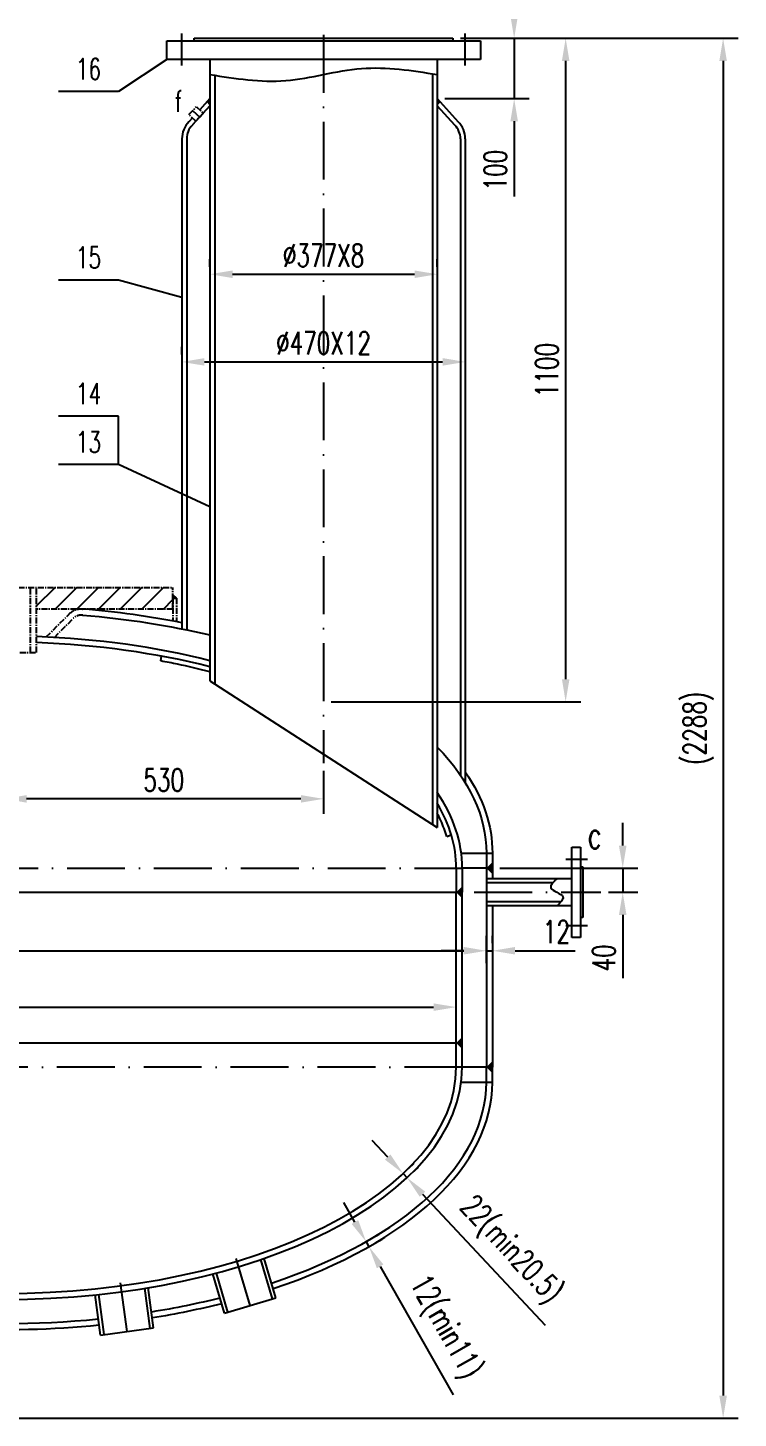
# Model space of a CAD drawing. Extents: x 16951 to 22201, y 5776 to 13201.
# Drawn here: x 18636 to 19814, y 9154 to 11459 of the extents above; entities that cross this region are included whole.
import ezdxf
from ezdxf.enums import TextEntityAlignment as Align

# ---------------------------------------------------------------- set-up
doc = ezdxf.new("R2010")
doc.units = 0
doc.header["$LTSCALE"] = 8
for name, pattern in [('ACAD_ISO10W100', [18, 12, -3, 0, -3]), ('CENTER', [2, 1.25, -0.25, 0.25, -0.25]), ('PHANTOM', [2.5, 1.25, -0.25, 0.25, -0.25, 0.25, -0.25])]:
    doc.linetypes.add(name, pattern=pattern)
for name, color, linetype in [('2', 7, 'CENTER'), ('6', 7, 'PHANTOM'), ('sb', 1, 'Continuous'), ('sbx', 2, 'ACAD_ISO10W100'), ('sby', 5, 'Continuous'), ('tank', 1, 'Continuous'), ('tankx', 2, 'ACAD_ISO10W100'), ('tanky', 7, 'Continuous')]:
    doc.layers.add(name, color=color, linetype=linetype)
doc.styles.add('hzfs', font='simplex.shx', dxfattribs={"width": 0.7, "bigfont": 'hzfs.shx'})
doc.dimstyles.new('PVCAD$0', dxfattribs={"dimscale": 15, "dimtxt": 3, "dimasz": 3, "dimexe": 2, "dimexo": 1, "dimgap": 1, "dimtad": 1, "dimdec": 0, "dimzin": 0, "dimdsep": 46, "dimtxsty": 'hzfs', "dimcen": 2.5, "dimclrd": 4, "dimclre": 4, "dimadec": 0, "dimazin": 0, "dimtfac": 1, "dimtmove": 0, "dimatfit": 0, "dimfxl": 1, "dimarcsym": 0})

# ---------------------------------------------------------------- blocks, each defined once
blk = doc.blocks.new('*D188')
at = {"color": 4, "lineweight": -2}
for p, q in [((19623, 10103.6), (19623, 10141.1)), ((19419.3, 10066.1), (19648, 10066.1)), ((19623, 10066.1), (19623, 10026.1)), ((19599.3, 10026.1), (19648, 10026.1)), ((19623, 9988.6), (19623, 9883.6))]:
    blk.add_line(p, q, dxfattribs=at)
at = {"color": 4}
for points in [[(19616.7, 10103.6), (19629.2, 10103.6), (19623, 10066.1)], [(19616.7, 9988.6), (19629.2, 9988.6), (19623, 10026.1)]]:
    blk.add_solid(points, dxfattribs=at)
at = {"layer": 'Defpoints', "color": 0}
for p in [(19406.8, 10066.1), (19586.8, 10026.1), (19623, 10026.1)]:
    blk.add_point(p, dxfattribs=at)
at = {"color": 0, "insert": (19591.7, 9917.3), "char_height": 37.5, "attachment_point": 5, "rotation": 90, "style": 'hzfs'}
blk.add_mtext('40', dxfattribs=at)
blk = doc.blocks.new('*D190')
at = {"color": 4, "lineweight": -2}
for p, q in [((17846.8, 9848.3), (17846.8, 9860.8)), ((19346.8, 9836.8), (19346.8, 9860.8)), ((17884.3, 9835.8), (19309.3, 9835.8))]:
    blk.add_line(p, q, dxfattribs=at)
at = {"color": 4}
for points in [[(17884.3, 9842), (17884.3, 9829.5), (17846.8, 9835.8)], [(19309.3, 9842), (19309.3, 9829.5), (19346.8, 9835.8)]]:
    blk.add_solid(points, dxfattribs=at)
at = {"layer": 'Defpoints', "color": 0}
for p in [(17846.8, 9835.8), (19346.8, 9835.8), (19346.8, 9824.3)]:
    blk.add_point(p, dxfattribs=at)
at = {"color": 0, "insert": (18519.3, 9867), "char_height": 37.5, "attachment_point": 5, "style": 'hzfs'}
blk.add_mtext('%%C1500', dxfattribs=at)
blk = doc.blocks.new('*D170')
at = {"color": 4, "lineweight": -2}
for p, q in [((17796.8, 9908.8), (17796.8, 9954.2)), ((19396.8, 9908.8), (19396.8, 9954.2)), ((17834.3, 9929.2), (19359.3, 9929.2))]:
    blk.add_line(p, q, dxfattribs=at)
at = {"color": 4}
for points in [[(17834.3, 9935.5), (17834.3, 9923), (17796.8, 9929.2)], [(19359.3, 9935.5), (19359.3, 9923), (19396.8, 9929.2)]]:
    blk.add_solid(points, dxfattribs=at)
at = {"layer": 'Defpoints', "color": 0}
for p in [(19396.8, 9929.2), (17796.8, 9896.3), (19396.8, 9896.3)]:
    blk.add_point(p, dxfattribs=at)
at = {"color": 0, "insert": (18508.3, 9960.5), "char_height": 37.5, "attachment_point": 5, "style": 'hzfs'}
blk.add_mtext('%%C1600', dxfattribs=at)
blk = doc.blocks.new('*D171')
at = {"color": 4, "lineweight": -2}
for p, q in [((19396.8, 9941.7), (19396.8, 9954.2)), ((19406.8, 9941.7), (19406.8, 9954.2)), ((19359.3, 9929.2), (19321.8, 9929.2)), ((19396.8, 9929.2), (19406.8, 9929.2)), ((19444.3, 9929.2), (19544.3, 9929.2))]:
    blk.add_line(p, q, dxfattribs=at)
at = {"color": 4}
for points in [[(19359.3, 9935.5), (19359.3, 9923), (19396.8, 9929.2)], [(19444.3, 9935.5), (19444.3, 9923), (19406.8, 9929.2)]]:
    blk.add_solid(points, dxfattribs=at)
at = {"layer": 'Defpoints', "color": 0}
for p in [(19396.8, 9929.2), (19406.8, 9929.2), (19406.8, 9929.2)]:
    blk.add_point(p, dxfattribs=at)
at = {"color": 0, "insert": (19513.1, 9960.5), "char_height": 37.5, "attachment_point": 5, "style": 'hzfs'}
blk.add_mtext('12', dxfattribs=at)
blk = doc.blocks.new('*D196')
at = {"color": 4, "lineweight": -2}
for p, q in [((18938.3, 11063.4), (18938.3, 11075.9)), ((19315.3, 11063.4), (19315.3, 11075.9)), ((18975.8, 11050.9), (19277.8, 11050.9))]:
    blk.add_line(p, q, dxfattribs=at)
at = {"color": 4}
for points in [[(18975.8, 11057.1), (18975.8, 11044.6), (18938.3, 11050.9)], [(19277.8, 11057.1), (19277.8, 11044.6), (19315.3, 11050.9)]]:
    blk.add_solid(points, dxfattribs=at)
at = {"layer": 'Defpoints', "color": 0}
for p in [(18938.3, 11050.9), (19315.3, 11050.9), (19315.3, 11050.9)]:
    blk.add_point(p, dxfattribs=at)
at = {"color": 0, "insert": (19126.8, 11082.1), "char_height": 37.5, "attachment_point": 5, "style": 'hzfs'}
blk.add_mtext('%%C377X8', dxfattribs=at)
blk = doc.blocks.new('*D197')
at = {"color": 4, "lineweight": -2}
for p, q in [((18891.8, 10918), (18891.8, 10930.5)), ((18929.3, 10905.5), (19324.3, 10905.5)), ((19361.8, 10893), (19361.8, 10880.5))]:
    blk.add_line(p, q, dxfattribs=at)
at = {"color": 4}
for points in [[(18929.3, 10911.8), (18929.3, 10899.3), (18891.8, 10905.5)], [(19324.3, 10911.8), (19324.3, 10899.3), (19361.8, 10905.5)]]:
    blk.add_solid(points, dxfattribs=at)
at = {"layer": 'Defpoints', "color": 0}
for p in [(18891.8, 10905.5), (19361.8, 10905.5), (19361.8, 10905.5)]:
    blk.add_point(p, dxfattribs=at)
at = {"color": 0, "insert": (19126.8, 10936.8), "char_height": 37.5, "attachment_point": 5, "style": 'hzfs'}
blk.add_mtext('%%C470X12', dxfattribs=at)
blk = doc.blocks.new('*D198')
at = {"color": 4, "lineweight": -2}
for p, q in [((19353.8, 11442), (19553.3, 11442)), ((19528.3, 11404.5), (19528.3, 10379.5)), ((19139.3, 10342), (19553.3, 10342))]:
    blk.add_line(p, q, dxfattribs=at)
at = {"color": 4}
for points in [[(19522.1, 11404.5), (19534.6, 11404.5), (19528.3, 11442)], [(19522.1, 10379.5), (19534.6, 10379.5), (19528.3, 10342)]]:
    blk.add_solid(points, dxfattribs=at)
at = {"layer": 'Defpoints', "color": 0}
for p in [(19341.3, 11442), (19126.8, 10342), (19528.3, 10342)]:
    blk.add_point(p, dxfattribs=at)
at = {"color": 0, "insert": (19497.1, 10892), "char_height": 37.5, "attachment_point": 5, "rotation": 90, "style": 'hzfs'}
blk.add_mtext('1100', dxfattribs=at)
blk = doc.blocks.new('*D199')
at = {"color": 4, "lineweight": -2}
for p, q in [((19442.9, 11479.5), (19442.9, 11517)), ((19409.1, 11442), (19467.9, 11442)), ((19442.9, 11442), (19442.9, 11342)), ((19327.8, 11342), (19467.9, 11342)), ((19442.9, 11304.5), (19442.9, 11179.5))]:
    blk.add_line(p, q, dxfattribs=at)
at = {"color": 4}
for points in [[(19436.7, 11479.5), (19449.2, 11479.5), (19442.9, 11442)], [(19436.7, 11304.5), (19449.2, 11304.5), (19442.9, 11342)]]:
    blk.add_solid(points, dxfattribs=at)
at = {"layer": 'Defpoints', "color": 0}
for p in [(19396.6, 11442), (19315.3, 11342), (19442.9, 11342)]:
    blk.add_point(p, dxfattribs=at)
at = {"color": 0, "insert": (19411.7, 11223.3), "char_height": 37.5, "attachment_point": 5, "rotation": 90, "style": 'hzfs'}
blk.add_mtext('100', dxfattribs=at)
blk = doc.blocks.new('*D174')
at = {"color": 4, "lineweight": -2}
for p, q in [((19233.2, 9587.2), (19207.5, 9614.6)), ((19267.9, 9568.3), (19277, 9576.9)), ((19274.4, 9561.4), (19283.5, 9570)), ((19258.8, 9559.8), (19265.3, 9552.9)), ((19290.9, 9525.5), (19494.2, 9308.3))]:
    blk.add_line(p, q, dxfattribs=at)
at = {"color": 4}
for points in [[(19237.7, 9591.5), (19228.6, 9582.9), (19258.8, 9559.8)], [(19295.5, 9529.8), (19286.3, 9521.2), (19265.3, 9552.9)]]:
    blk.add_solid(points, dxfattribs=at)
at = {"layer": 'Defpoints', "color": 0}
for p in [(19258.8, 9559.8), (19265.3, 9552.9), (19265.3, 9552.9)]:
    blk.add_point(p, dxfattribs=at)
at = {"color": 0, "insert": (19435.4, 9431.3), "char_height": 37.5, "attachment_point": 5, "rotation": 313.116, "style": 'hzfs'}
blk.add_mtext('22(min20.5)', dxfattribs=at)
blk = doc.blocks.new('*D175')
at = {"color": 4, "lineweight": -2}
for p, q in [((19178.8, 9479.4), (19160.3, 9512)), ((19208.2, 9453), (19219.1, 9459.2)), ((19197.4, 9446.8), (19202.1, 9438.6)), ((19212.9, 9444.8), (19223.8, 9451)), ((19220.6, 9406), (19341.8, 9193.1))]:
    blk.add_line(p, q, dxfattribs=at)
at = {"color": 4}
for points in [[(19184.3, 9482.5), (19173.4, 9476.3), (19197.4, 9446.8)], [(19226, 9409.1), (19215.2, 9402.9), (19202.1, 9438.6)]]:
    blk.add_solid(points, dxfattribs=at)
at = {"layer": 'Defpoints', "color": 0}
for p in [(19197.4, 9446.8), (19202.1, 9438.6), (19202.1, 9438.6)]:
    blk.add_point(p, dxfattribs=at)
at = {"color": 0, "insert": (19326.2, 9303.6), "char_height": 37.5, "attachment_point": 5, "rotation": 299.6428, "style": 'hzfs'}
blk.add_mtext('12(min11)', dxfattribs=at)
blk = doc.blocks.new('*D204')
at = {"color": 4, "lineweight": -2}
for p, q in [((19126.8, 10227.6), (19126.8, 10156.1)), ((18596.8, 10193.6), (18596.8, 10206.1)), ((19089.3, 10181.1), (18634.3, 10181.1))]:
    blk.add_line(p, q, dxfattribs=at)
at = {"color": 4}
for points in [[(18634.3, 10187.3), (18634.3, 10174.8), (18596.8, 10181.1)], [(19089.3, 10187.3), (19089.3, 10174.8), (19126.8, 10181.1)]]:
    blk.add_solid(points, dxfattribs=at)
at = {"layer": 'Defpoints', "color": 0}
for p in [(19126.8, 10240.1), (18596.8, 10181.1), (18596.8, 10181.1)]:
    blk.add_point(p, dxfattribs=at)
at = {"color": 0, "insert": (18861.8, 10212.3), "char_height": 37.5, "attachment_point": 5, "style": 'hzfs'}
blk.add_mtext('530', dxfattribs=at)
blk = doc.blocks.new('*D217')
at = {"color": 4, "lineweight": -2}
for p, q in [((19353.8, 11442), (19814.5, 11442)), ((19789.5, 11404.5), (19789.5, 9191.7)), ((18551.3, 9154.2), (19814.5, 9154.2))]:
    blk.add_line(p, q, dxfattribs=at)
at = {"color": 4}
for points in [[(19783.2, 11404.5), (19795.7, 11404.5), (19789.5, 11442)], [(19783.2, 9191.7), (19795.7, 9191.7), (19789.5, 9154.2)]]:
    blk.add_solid(points, dxfattribs=at)
at = {"layer": 'Defpoints', "color": 0}
for p in [(19341.3, 11442), (18538.8, 9154.2), (19789.5, 9154.2)]:
    blk.add_point(p, dxfattribs=at)
at = {"color": 0, "insert": (19748.4, 10298.1), "char_height": 37.5, "attachment_point": 5, "rotation": 90, "style": 'hzfs'}
blk.add_mtext('(2288)', dxfattribs=at)

msp = doc.modelspace()

# ---------------------------------------------------------------- hatches: boundary and pattern name
at = {"layer": '2'}
h = msp.add_hatch(dxfattribs=at)
h.set_pattern_fill('ANSI37', color=0, scale=0.5, style=0)
h.set_pattern_definition([(135, (16948.6333, 5557.536), (1.122532, 1.122532), []), (45, (16948.6333, 5557.536), (1.122532, -1.122532), [])])
h.paths.add_polyline_path([(18876.8, 10519.6), (18882.8, 10513.7), (18876.8, 10513.7)])
at = {"layer": '6'}
h = msp.add_hatch(dxfattribs=at)
h.set_pattern_fill('ANSI31', color=256, scale=8, style=0)
h.set_pattern_definition([(45, (20245.02, 5557.536), (-17.96051, 17.96051), [])])
h.paths.add_polyline_path([(18466.6, 10495.7, -0.024623), (18469.6, 10495.7), (18542.8, 10495.7), (18542.8, 10531.7), (18316.8, 10531.7), (18316.8, 10495.7)])
h.paths.add_polyline_path([(18650.8, 10531.7), (18650.8, 10495.7), (18724.1, 10495.7, -0.024623), (18727.1, 10495.7), (18876.8, 10495.7), (18876.8, 10531.7)])

# ---------------------------------------------------------------- linework, layer by layer
at = {"layer": '2'}
for p, q in [((18316.8, 10531.7), (18876.8, 10531.7)), ((18640.8, 10423.7), (18640.8, 10531.7)), ((18650.8, 10423.7), (18650.8, 10531.7)), ((18876.8, 10495.7), (18876.8, 10531.7)), ((18882.8, 10513.7), (18876.8, 10519.6)), ((18876.8, 10513.7), (18882.8, 10513.7)), ((18876.8, 10513.7), (18876.8, 10475.8)), ((18876.8, 10513.7), (18882.8, 10513.7)), ((18882.8, 10513.7), (18882.8, 10474.7)), ((18876.8, 10495.7), (18650.8, 10495.7)), ((18727.2, 10495.7), (18727.3, 10495.7)), ((18666.8, 10449.5), (18704.8, 10487.4)), ((18680.3, 10448.8), (18711.5, 10480)), ((18542.8, 10423.7), (18650.8, 10423.7))]:
    msp.add_line(p, q, dxfattribs=at)
msp.add_lwpolyline([(18903.4, 11315.6), (18915.9, 11328.5), (18927.2, 11317.6), (18914.8, 11304.6)], close=True, dxfattribs=at)
for radius, start in [(30, 85.2493), (20, 85.2769)]:
    msp.add_arc((18725.6, 10465.8), radius, start, 135, dxfattribs=at)
at = {"layer": 'sb'}
for p, q in [((18938.3, 11342), (18921.3, 11323.3)), ((19315.3, 11342), (19350.1, 11303.7)), ((18938.3, 11330.1), (18909.5, 11298.4)), ((19315.3, 11330.1), (19344.2, 11298.4)), ((18909.2, 11310), (18903.5, 11303.7)), ((18891.8, 11275.5), (18891.8, 11272)), ((19361.8, 11275.5), (19361.8, 11272)), ((18856.7, 10409.7), (18858.2, 10417.6)), ((18938.3, 10376.8), (19315.3, 10133.5)), ((19331.1, 10118.5), (19338.6, 10121.4)), ((19396.8, 10091.1), (19396.8, 10066.1)), ((19406.8, 10091.1), (19406.8, 10066.1)), ((19406.8, 10066.1), (19356.8, 10066.1)), ((19396.8, 10066.1), (19396.8, 9736.1)), ((19406.8, 10066.1), (19406.8, 10048.6)), ((19406.8, 10003.6), (19406.8, 9736.1)), ((19406.8, 9736.1), (19356.8, 9736.1)), ((19396.8, 9711.1), (19396.8, 9736.1)), ((19406.8, 9711.1), (19406.8, 9736.1))]:
    msp.add_line(p, q, dxfattribs=at)
for centre, radius, start, end in [((18931.8, 11275.5), 40, 135, 180), ((18931.8, 11275.5), 32, 135, 180), ((19321.8, 11275.5), 32, 0, 45), ((19321.8, 11275.5), 40, 0, 45)]:
    msp.add_arc(centre, radius, start, end, dxfattribs=at)
for centre, major_axis, ratio, start_param, end_param in [((18596.8, 10091.1), (-810, 0), 0.506173, 4.339618, 4.550273), ((18596.8, 9711.1), (800, 0), 0.5, 5.300328, 6.283185), ((18596.8, 9711.1), (810, 0), 0.506173, 5.296167, 6.283185), ((18596.8, 9711.1), (800, 0), 0.5, 4.515576, 4.909202), ((18596.8, 9711.1), (810, 0), 0.506173, 4.616563, 4.908396)]:
    msp.add_ellipse(centre, major_axis=major_axis, ratio=ratio, start_param=start_param, end_param=end_param, dxfattribs=at)
at = {"layer": 'sb', "extrusion": (0, 0, -1)}
for centre, major_axis, ratio, start_param, end_param in [((18596.8, 10091.1), (800, 0), 0.5, 4.847773, 4.847784), ((18596.8, 10091.1), (800, 0), 0.5, 4.876152, 5.153423), ((18596.8, 10091.1), (800, 0), 0.5, 5.827876, 6.283185), ((18596.8, 10091.1), (810, 0), 0.506173, 5.948289, 6.283185), ((18596.8, 9711.1), (-800, 0), 0.5, 4.248076, 4.401536), ((18596.8, 9711.1), (-810, 0), 0.506173, 4.250433, 4.403807)]:
    msp.add_ellipse(centre, major_axis=major_axis, ratio=ratio, start_param=start_param, end_param=end_param, dxfattribs=at)
at = {"layer": 'sbx'}
for p, q in [((19355.2, 10091.1), (19406.8, 10091.1)), ((19355.2, 9711.1), (19406.8, 9711.1))]:
    msp.add_line(p, q, dxfattribs=at)
at = {"layer": 'sby'}
for points in [[(18938.3, 11330.1), (18938.3, 11342), (18933, 11336.1)], [(19315.3, 11330.1), (19315.3, 11342), (19320.7, 11336.1)], [(19396.8, 10066.1), (19406.8, 10056.1), (19406.8, 10076.1)], [(19396.8, 9736.1), (19406.8, 9746.1), (19406.8, 9726.1)]]:
    msp.add_solid(points, dxfattribs=at)
at = {"layer": 'tank'}
for p, q in [((18866.8, 11407), (18866.8, 11438)), ((18866.8, 11438), (19386.8, 11438)), ((18912.3, 11438), (18912.3, 11442)), ((18912.3, 11442), (19341.3, 11442)), ((19341.3, 11442), (19341.3, 11438)), ((19386.8, 11438), (19386.8, 11407)), ((19386.8, 11407), (18866.8, 11407)), ((18938.3, 11407), (18938.3, 10376.8)), ((19315.3, 11407), (19315.3, 10133.5)), ((18946.3, 11380.8), (18946.3, 10371.6)), ((19307.3, 11383.3), (19307.3, 10138.6)), ((18891.8, 11275.5), (18891.8, 10462.9)), ((18899.8, 11275.5), (18899.8, 10461.3)), ((19353.8, 11275.5), (19353.8, 10220.5)), ((19361.8, 11275.5), (19361.8, 10208.1)), ((19538.8, 10101.1), (19552.8, 10101.1)), ((19538.8, 9951.1), (19538.8, 10101.1)), ((19552.8, 10101.1), (19552.8, 9951.1)), ((19346.8, 10066.1), (19346.8, 10026.1)), ((19356.8, 10066.1), (19356.8, 10026.1)), ((19552.8, 10068.1), (19556.8, 10068.1)), ((19556.8, 10068.1), (19556.8, 9984.1)), ((19538.8, 10048.6), (19396.8, 10048.6)), ((19506.9, 10041.6), (19396.8, 10041.6)), ((17836.8, 10026.1), (19356.8, 10026.1)), ((19346.8, 9736.1), (19346.8, 10026.1)), ((19356.8, 9736.1), (19356.8, 10026.1)), ((19520.8, 10010.6), (19396.8, 10010.6)), ((19538.8, 10003.6), (19396.8, 10003.6)), ((19556.8, 9984.1), (19552.8, 9984.1)), ((19552.8, 9951.1), (19538.8, 9951.1)), ((19356.8, 9776.1), (17836.8, 9776.1)), ((19346.8, 9751.1), (19346.8, 9776.1)), ((19356.8, 9751.1), (19356.8, 9776.1)), ((19042, 9352), (19022.8, 9417.2)), ((19047.8, 9353.7), (19028.4, 9419.2)), ((18962.4, 9328.5), (18943.3, 9393.4)), ((18968.2, 9330.2), (18949.1, 9394.9)), ((18762.8, 9292.9), (18753.9, 9359.4)), ((18839.1, 9303.1), (18830.2, 9369.7)), ((18845, 9303.9), (18836.1, 9370.7)), ((18756.8, 9292.1), (18747.9, 9358.8)), ((18962.4, 9328.5), (19047.8, 9353.7)), ((18756.8, 9292.1), (18845, 9303.9))]:
    msp.add_line(p, q, dxfattribs=at)
for centre, major_axis, ratio, start_param, end_param in [((18596.8, 10066.1), (-760, 0), 0.506579, 4.24636, 4.641276), ((18596.8, 10066.1), (-750, 0), 0.5, 4.239642, 4.640327), ((18596.8, 10066.1), (-760, 0), 0.506579, 3.141593, 3.473585), ((18596.8, 10066.1), (-750, 0), 0.5, 3.141593, 3.432444), ((18596.8, 9736.1), (760, 0), 0.506579, 3.141593, 6.283185), ((18596.8, 9736.1), (750, 0), 0.5, 3.141593, 6.283185)]:
    msp.add_ellipse(centre, major_axis=major_axis, ratio=ratio, start_param=start_param, end_param=end_param, dxfattribs=at)
for points, knots in [([(18938.3, 10391.7), (18919.4, 10396.5), (18902.2, 10400.5), (18875.4, 10406.1), (18866.1, 10408), (18856.7, 10409.7)], [4.2396424, 4.2396424, 4.2396424, 4.2396424, 4.3161061, 4.3161061, 4.3564794, 4.3564794, 4.3564794, 4.3564794]), ([(19331.1, 10118.5), (19328.5, 10127.5), (19325.2, 10136.4), (19319.4, 10149.3), (19317.4, 10153.3), (19315.3, 10157.3)], [3.2879435, 3.2879435, 3.2879435, 3.2879435, 3.3633108, 3.3633108, 3.3974308, 3.3974308, 3.3974308, 3.3974308])]:
    msp.add_open_spline(points, degree=3, knots=knots, dxfattribs=at)
at = {"layer": 'tankx'}
for p, q in [((18891.8, 11397), (18891.8, 11450)), ((19126.8, 11447.9), (19126.8, 10240.1)), ((19361.8, 11397), (19361.8, 11450)), ((18909.7, 11322), (18921.3, 11311.4)), ((19528.8, 10081.1), (19564.8, 10081.1)), ((17836.8, 10066.1), (19356.8, 10066.1)), ((19376.8, 10026.1), (19586.8, 10026.1)), ((19528.8, 9971.1), (19564.8, 9971.1)), ((19356.8, 9736.1), (17836.8, 9736.1)), ((19005.1, 9341.1), (18982, 9419.2)), ((18800.9, 9298), (18790.2, 9378.8))]:
    msp.add_line(p, q, dxfattribs=at)
at = {"layer": 'tanky'}
for p, q in [((18866.8, 11407), (18786.9, 11353.6)), ((18786.9, 11353.6), (18686.9, 11353.6)), ((18786.9, 11041.1), (18686.9, 11041.1)), ((18891.8, 11012.3), (18786.9, 11041.1)), ((18786.9, 10815.3), (18686.9, 10815.3)), ((18786.9, 10735.3), (18786.9, 10815.3)), ((18786.9, 10735.3), (18686.9, 10735.3)), ((18938.3, 10665.1), (18786.9, 10735.3))]:
    msp.add_line(p, q, dxfattribs=at)
for points in [[(18938.3, 11382), (19064, 11372), (19189.7, 11392), (19315.3, 11382)], [(19513.8, 10048.6), (19503.8, 10033.6), (19523.8, 10018.6), (19513.8, 10003.6)]]:
    msp.add_spline(points, degree=3, dxfattribs=at)
for points in [[(19346.8, 10026.1), (19356.8, 10036.1), (19356.8, 10016.1)], [(19346.8, 9776.1), (19356.8, 9786.1), (19356.8, 9766.1)]]:
    msp.add_solid(points, dxfattribs=at)

# ---------------------------------------------------------------- texts
at = {"style": 'hzfs', "width": 0.7}
msp.add_text('f', height=35, dxfattribs=at).set_placement((18879.9, 11320.2))
at = {"layer": 'tanky', "style": 'hzfs', "width": 0.7}
for s, p in [('16', (18736.9, 11373.6)), ('15', (18736.9, 11061.1)), ('14', (18736.9, 10835.3)), ('13', (18736.9, 10755.3))]:
    msp.add_text(s, height=35, dxfattribs=at).set_placement(p, align=Align.CENTER)
msp.add_text('c', height=43.8, dxfattribs=at).set_placement((19576.4, 10120.6), align=Align.MIDDLE)

# ---------------------------------------------------------------- dimensions: what is measured, and where the dimension line sits
for base, p1, p2, picture, middle in [((19442.9, 11342), (19396.6, 11442), (19315.3, 11342), '*D199', (19411.7, 11223.3)), ((19528.3, 10342), (19341.3, 11442), (19126.8, 10342), '*D198', (19497.1, 10892)), ((19623, 10026.1), (19406.8, 10066.1), (19586.8, 10026.1), '*D188', (19591.7, 9917.3))]:
    dim = msp.add_linear_dim(base=base, p1=p1, p2=p2, angle=90, dimstyle='PVCAD$0', override={"dimscale": 12.5})
    dim.commit()
    dim.dimension.update_dxf_attribs({"geometry": picture, "text_midpoint": middle})
dim = msp.add_linear_dim(base=(19789.5, 9154.2), p1=(19341.3, 11442), p2=(18538.8, 9154.2), angle=90, text='(<>)', dimstyle='PVCAD$0', override={"dimscale": 12.5})
dim.commit()
dim.dimension.update_dxf_attribs({"geometry": '*D217', "text_midpoint": (19789.5, 10298.1), "dimtype": 160})
for base, p1, p2, text, picture, middle in [((19315.3, 11050.9), (18938.3, 11050.9), (19315.3, 11050.9), '%%C<>X8', '*D196', (19126.8, 11082.1)), ((19361.8, 10905.5), (18891.8, 10905.5), (19361.8, 10905.5), '%%C<>X12', '*D197', (19126.8, 10936.8)), ((19406.8, 9929.2), (19396.8, 9929.2), (19406.8, 9929.2), '12', '*D171', (19513.1, 9960.5))]:
    dim = msp.add_linear_dim(base=base, p1=p1, p2=p2, text=text, dimstyle='PVCAD$0', override={"dimscale": 12.5})
    dim.commit()
    dim.dimension.update_dxf_attribs({"geometry": picture, "text_midpoint": middle})
dim = msp.add_linear_dim(base=(18596.8, 10181.1), p1=(19126.8, 10240.1), p2=(18596.8, 10181.1), dimstyle='PVCAD$0', override={"dimscale": 12.5})
dim.commit()
dim.dimension.update_dxf_attribs({"geometry": '*D204', "text_midpoint": (18861.8, 10212.3)})
for base, p1, p2, picture, middle in [((19396.8, 9929.2), (17796.8, 9896.3), (19396.8, 9896.3), '*D170', (18508.3, 9929.2)), ((19346.8, 9835.8), (17846.8, 9835.8), (19346.8, 9824.3), '*D190', (18519.3, 9835.8))]:
    dim = msp.add_linear_dim(base=base, p1=p1, p2=p2, text='%%C<>', dimstyle='PVCAD$0', override={"dimscale": 12.5})
    dim.commit()
    dim.dimension.update_dxf_attribs({"geometry": picture, "text_midpoint": middle, "dimtype": 160})
for p1, p2, text, picture, middle in [((19258.8, 9559.8), (19265.3, 9552.9), '22(min20.5)', '*D174', (19435.4, 9431.3)), ((19197.4, 9446.8), (19202.1, 9438.6), '12(min11)', '*D175', (19326.2, 9303.6))]:
    dim = msp.add_aligned_dim(p1=p1, p2=p2, distance=0, text=text, dimstyle='PVCAD$0', override={"dimscale": 12.5})
    dim.commit()
    dim.dimension.update_dxf_attribs({"geometry": picture, "text_midpoint": middle})

doc.saveas('drawing.dxf')
